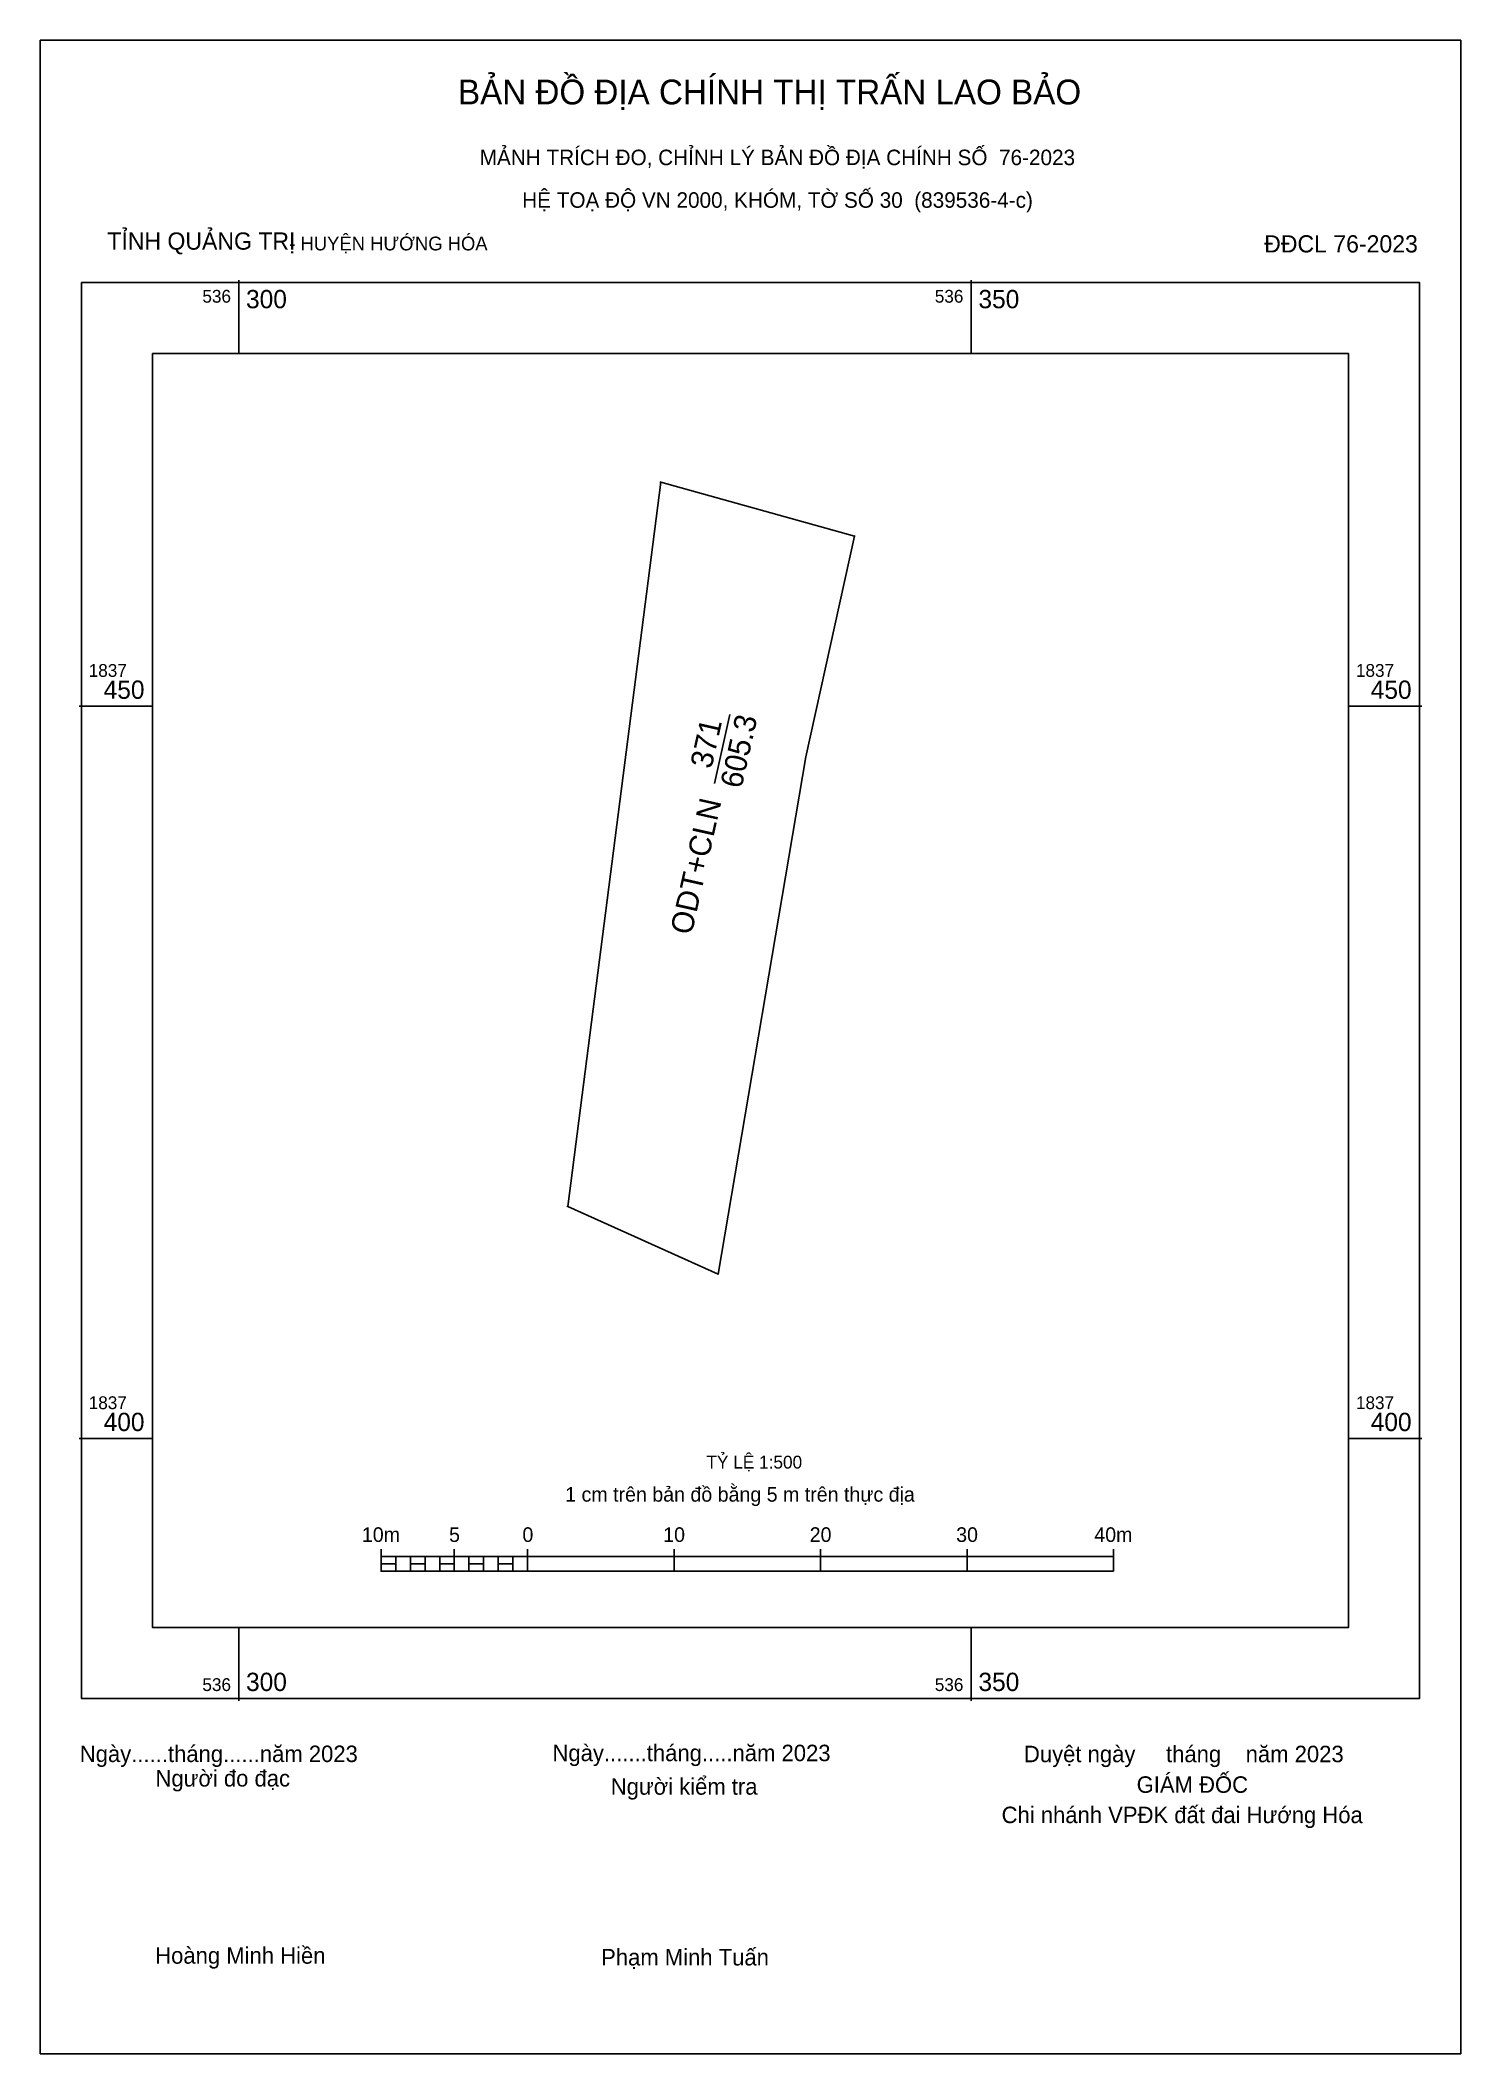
# Model space of a CAD drawing. Extents: x 536286 to 536383, y 1837358 to 1837495.
import ezdxf

# ---------------------------------------------------------------- set-up
doc = ezdxf.new("R2010")
doc.units = 0
for name, color, linetype in [('2025 - NGHIA TRANG', 7, 'Continuous'), ('2035 - GD DT', 7, 'Continuous'), ('D2', 7, 'Continuous'), ('giao thong 1 moi', 7, 'Continuous'), ('HT - CQ DT', 7, 'Continuous'), ('HT - TDTT DVO', 7, 'Continuous'), ('KHUNG500', 7, 'Continuous'), ('KICH THUOC', 7, 'Continuous')]:
    doc.layers.add(name, color=color, linetype=linetype)

msp = doc.modelspace()

# ---------------------------------------------------------------- linework, layer by layer
at = {"layer": '2025 - NGHIA TRANG'}
msp.add_lwpolyline([(536294.11, 1837474.08), (536375.77, 1837474.08), (536375.77, 1837387.09), (536294.11, 1837387.09)], close=True, dxfattribs=at)
at = {"layer": '2035 - GD DT'}
for p, q in [((536300, 1837479.08), (536300, 1837474.08)), ((536350, 1837479.08), (536350, 1837474.08)), ((536289.11, 1837450), (536294.11, 1837450)), ((536375.77, 1837450), (536380.77, 1837450)), ((536289.11, 1837400), (536294.11, 1837400)), ((536375.77, 1837400), (536380.77, 1837400)), ((536309.72, 1837392.43), (536309.72, 1837390.93)), ((536309.72, 1837391.93), (536359.72, 1837391.93)), ((536310.72, 1837391.93), (536310.72, 1837390.93)), ((536311.72, 1837391.93), (536311.72, 1837390.93)), ((536312.72, 1837391.93), (536312.72, 1837390.93)), ((536313.72, 1837391.93), (536313.72, 1837390.93)), ((536314.72, 1837392.43), (536314.72, 1837390.93)), ((536314.72, 1837391.93), (536314.72, 1837390.93)), ((536315.72, 1837391.93), (536315.72, 1837390.93)), ((536316.72, 1837391.93), (536316.72, 1837390.93)), ((536317.72, 1837391.93), (536317.72, 1837390.93)), ((536318.72, 1837391.93), (536318.72, 1837390.93)), ((536319.72, 1837392.43), (536319.72, 1837390.93)), ((536319.72, 1837391.93), (536319.72, 1837390.93)), ((536329.72, 1837392.43), (536329.72, 1837390.93)), ((536339.72, 1837392.43), (536339.72, 1837390.93)), ((536349.72, 1837392.43), (536349.72, 1837390.93)), ((536359.72, 1837392.43), (536359.72, 1837390.93)), ((536309.72, 1837390.93), (536359.72, 1837390.93)), ((536300, 1837387.09), (536300, 1837382.09)), ((536350, 1837387.09), (536350, 1837382.09))]:
    msp.add_line(p, q, dxfattribs=at)
for points in [[(536289.26, 1837478.92), (536380.61, 1837478.92), (536380.61, 1837382.25), (536289.26, 1837382.25)], [(536309.72, 1837391.43), (536310.72, 1837391.43), (536310.72, 1837390.93), (536309.72, 1837390.93)], [(536309.72, 1837391.43), (536310.72, 1837391.43), (536310.72, 1837390.93), (536309.72, 1837390.93)], [(536311.72, 1837391.43), (536312.72, 1837391.43), (536312.72, 1837390.93), (536311.72, 1837390.93)], [(536313.72, 1837391.43), (536314.72, 1837391.43), (536314.72, 1837390.93), (536313.72, 1837390.93)], [(536315.72, 1837391.43), (536316.72, 1837391.43), (536316.72, 1837390.93), (536315.72, 1837390.93)], [(536317.72, 1837391.43), (536318.72, 1837391.43), (536318.72, 1837390.93), (536317.72, 1837390.93)]]:
    msp.add_lwpolyline(points, close=True, dxfattribs=at)
at = {"layer": 'D2'}
msp.add_lwpolyline([(536286.45, 1837495.47), (536383.42, 1837495.47), (536383.42, 1837357.98), (536286.45, 1837357.98)], close=True, dxfattribs=at)
at = {"layer": 'giao thong 1 moi'}
for p, q in [((536328.81, 1837465.29), (536328.76, 1837465.31)), ((536342.03, 1837461.61), (536342.05, 1837461.66)), ((536342.03, 1837461.61), (536342.05, 1837461.66)), ((536322.46, 1837415.83), (536322.41, 1837415.85))]:
    msp.add_line(p, q, dxfattribs=at)
at = {"layer": 'HT - TDTT DVO'}
msp.add_lwpolyline([(536338.71, 1837446.54), (536332.73, 1837411.21), (536322.46, 1837415.83), (536328.81, 1837465.29), (536342.03, 1837461.61)], close=True, dxfattribs=at)
at = {"layer": 'KICH THUOC'}
msp.add_line((536332.47, 1837444.73), (536333.52, 1837449.42), dxfattribs=at)

# ---------------------------------------------------------------- texts
at = {"layer": '2035 - GD DT'}
for s, height, p in [('536', 0.875, (536297.52, 1837477.55)), ('300', 1.25, (536300.5, 1837477.17)), ('536', 0.875, (536347.52, 1837477.55)), ('350', 1.25, (536350.5, 1837477.17)), ('1837', 0.875, (536289.76, 1837452)), ('450', 1.25, (536290.78, 1837450.5)), ('1837', 0.875, (536376.27, 1837452)), ('450', 1.25, (536377.28, 1837450.5)), ('1837', 0.875, (536289.76, 1837402)), ('1837', 0.875, (536376.27, 1837402)), ('400', 1.25, (536290.78, 1837400.5)), ('400', 1.25, (536377.28, 1837400.5)), ('1 cm trên bản đồ bằng 5 m trên thực địa', 1, (536322.29, 1837395.68)), ('10m', 1, (536308.41, 1837392.93)), ('5', 1, (536314.36, 1837392.93)), ('0', 1, (536319.37, 1837392.93)), ('10', 1, (536328.98, 1837392.93)), ('20', 1, (536338.98, 1837392.93)), ('30', 1, (536348.98, 1837392.93)), ('40m', 1, (536358.41, 1837392.93)), ('536', 0.875, (536297.52, 1837382.75)), ('300', 1.25, (536300.5, 1837382.75)), ('536', 0.875, (536347.52, 1837382.75)), ('350', 1.25, (536350.5, 1837382.75))]:
    msp.add_text(s, height=height, dxfattribs=at).set_placement(p)
at = {"layer": 'D2'}
for s, height, p in [('BẢN ĐỒ ĐỊA CHÍNH THỊ TRẤN LAO BẢO', 1.694, (536314.97, 1837491.09)), (' MẢNH TRÍCH ĐO, CHỈNH LÝ BẢN ĐỒ ĐỊA CHÍNH SỐ  76-2023', 1.058, (536316.06, 1837486.94)), ('TỈNH QUẢNG TRỊ', 1.176, (536291.03, 1837481.17)), (' - HUYỆN HƯỚNG HÓA', 0.9405, (536303.1, 1837481.12)), (' ĐĐCL 76-2023', 1.176, (536369.57, 1837480.98)), ('Ngày......tháng......năm 2023', 1.125, (536289.15, 1837377.9)), ('Ngày.......tháng.....năm 2023', 1.125, (536321.42, 1837377.96)), ('  Duyệt ngày     tháng    năm 2023', 1.125, (536352.77, 1837377.89)), ('Người đo đạc', 1.125, (536294.32, 1837376.23)), ('Người kiểm tra', 1.125, (536325.4, 1837375.67)), ('GIÁM ĐỐC', 1.125, (536361.3, 1837375.8)), ('Chi nhánh VPĐK đất đai Hướng Hóa', 1.125, (536352.08, 1837373.73)), ('Hoàng Minh Hiền', 1.125, (536294.3, 1837364.13)), ('Phạm Minh Tuấn', 1.125, (536324.74, 1837364.01))]:
    msp.add_text(s, height=height, dxfattribs=at).set_placement(p)
at = {"layer": 'HT - CQ DT'}
for s, height, p in [(' HỆ TOẠ ĐỘ VN 2000, KHÓM, TỜ SỐ 30  (839536-4-c)', 1.058, (536318.96, 1837484.03)), ('TỶ LỆ 1:500', 0.879, (536331.93, 1837397.94))]:
    msp.add_text(s, height=height, dxfattribs=at).set_placement(p)
at = {"layer": 'KHUNG500'}
for s, p in [('605.3', (536334.32, 1837444.32)), ('371', (536332.27, 1837445.67)), ('ODT+CLN', (536330.91, 1837434.32))]:
    msp.add_text(s, height=1.5, rotation=77.3885, dxfattribs=at).set_placement(p)

doc.saveas('drawing.dxf')
